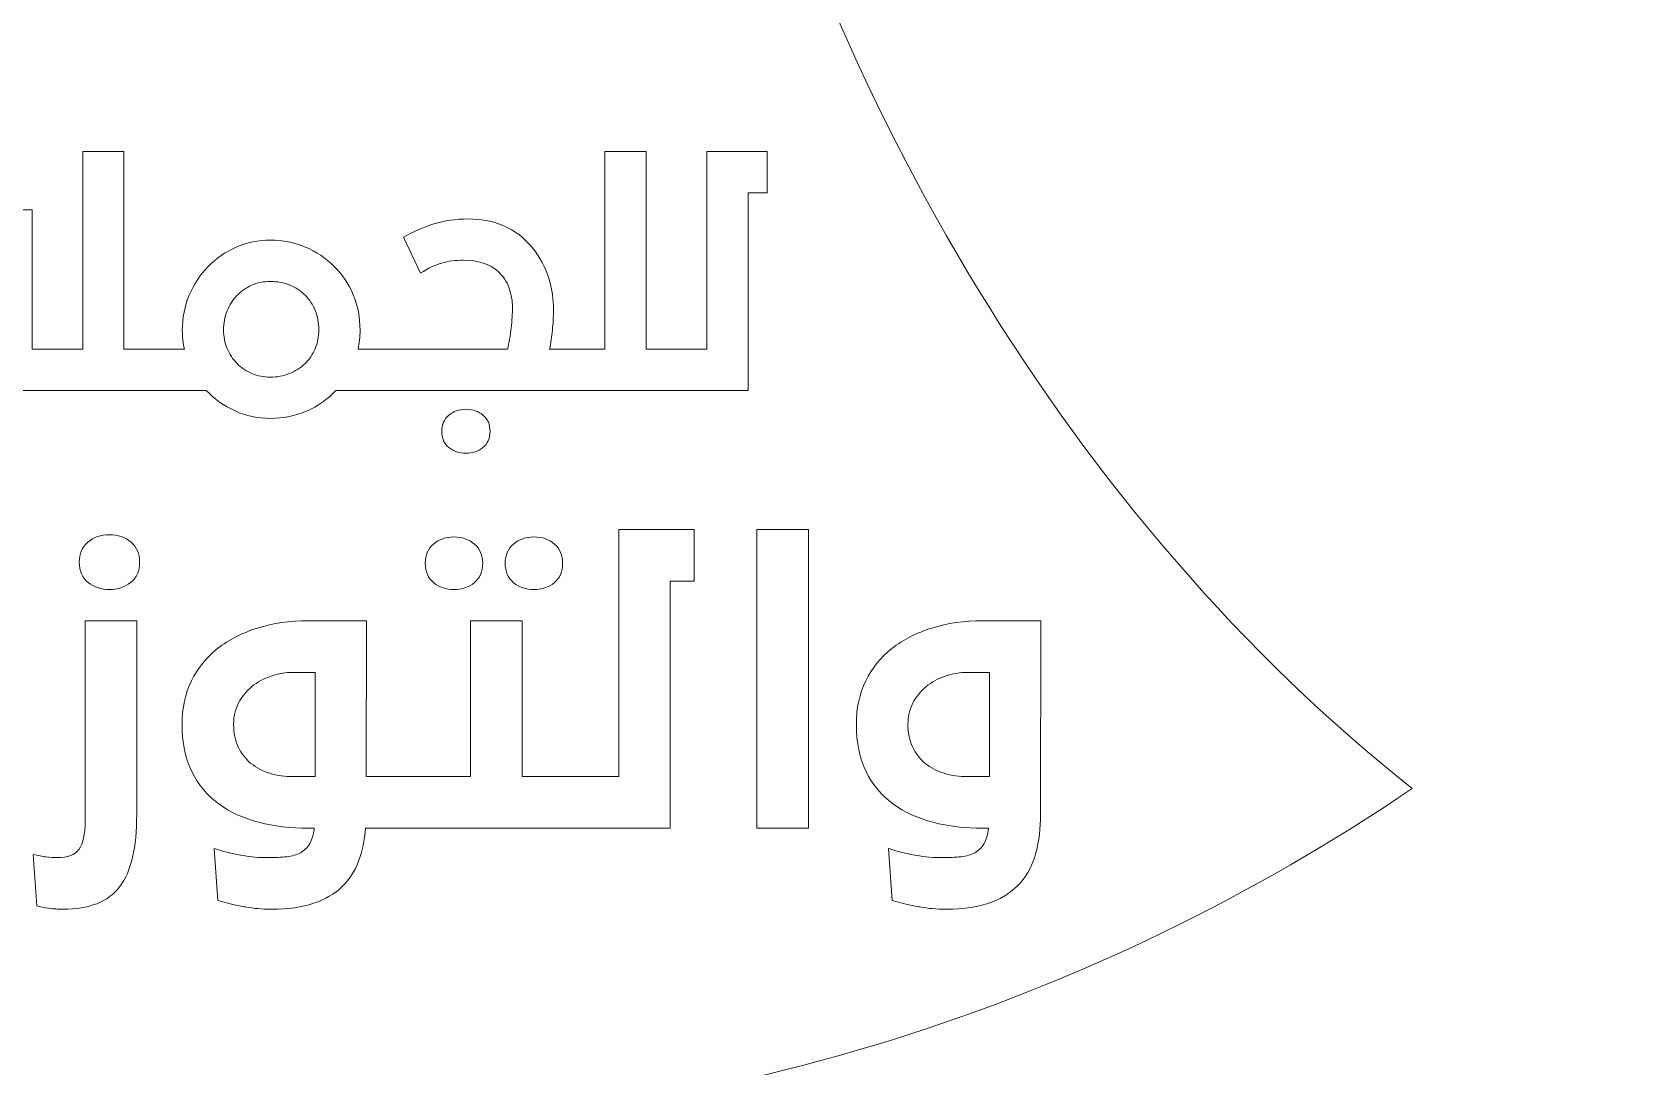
# Model space of a CAD drawing. Header units: millimetres. Extents: x -2159 to -1639, y -1602 to -453.
# Drawn here: x -2059.1 to -1982.8, y -780.8 to -731.2 of the extents above; entities that cross this region are included whole.
import ezdxf

# ---------------------------------------------------------------- set-up
doc = ezdxf.new("R2010")
doc.units = ezdxf.units.MM
doc.header["$MEASUREMENT"] = 0
doc.layers.add('Layer 1', color=7, linetype='Continuous')

msp = doc.modelspace()

# ---------------------------------------------------------------- linework, layer by layer
at = {"layer": 'Layer 1', "color": 250, "lineweight": 9}
msp.add_open_spline([(-2046.6411, -783.8113), (-2046.6411, -783.8113), (-2046.6576, -789.0378), (-2046.6576, -789.0378), (-2046.6576, -789.0378), (-2046.6576, -789.0378), (-2046.5709, -789.0378), (-2046.5709, -789.0378), (-2046.5709, -789.0378), (-2046.5709, -789.0378), (-2046.5709, -794.0378), (-2046.5709, -794.0378), (-2046.5709, -794.0378), (-2046.5709, -794.0378), (-2026.5709, -794.0378), (-2026.5709, -794.0378), (-2026.5709, -794.0378), (-2026.5709, -794.0378), (-2026.5709, -789.0378), (-2026.5709, -789.0378), (-2026.5709, -789.0378), (-2026.5709, -789.0378), (-1903.3272, -789.0378), (-1903.3272, -789.0378), (-1903.3272, -789.0378), (-1903.3272, -789.0378), (-1903.3272, -794.0378), (-1903.3272, -794.0378), (-1903.3272, -794.0378), (-1903.3272, -794.0378), (-1883.3272, -794.0378), (-1883.3272, -794.0378), (-1883.3272, -794.0378), (-1883.3272, -794.0378), (-1883.3272, -789.0378), (-1883.3272, -789.0378), (-1883.3272, -789.0378), (-1883.3272, -789.0378), (-1761.2076, -789.0378), (-1761.2076, -789.0378), (-1761.2076, -789.0378), (-1761.2076, -789.0378), (-1761.2076, -794.0378), (-1761.2076, -794.0378), (-1761.2076, -794.0378), (-1761.2076, -794.0378), (-1741.2076, -794.0378), (-1741.2076, -794.0378), (-1741.2076, -794.0378), (-1741.2076, -794.0378), (-1741.2076, -789.0378), (-1741.2076, -789.0378), (-1741.2076, -789.0378), (-1741.2076, -789.0378), (-1741.2076, -784.0378), (-1741.2076, -784.0378), (-1741.2076, -784.0378), (-1741.2076, -784.0378), (-1741.2134, -784.0378), (-1741.2134, -784.0378), (-1741.2134, -784.0378), (-1691.0047, -781.5065), (-1651.0759, -739.9983), (-1651.0759, -689.1605), (-1651.0759, -689.1605), (-1651.0759, -636.6918), (-1693.6072, -594.1603), (-1746.0759, -594.1603), (-1746.0759, -594.1603), (-1771.1778, -594.1603), (-1795.0375, -603.9629), (-1812.8924, -621.6006), (-1812.8924, -621.6006), (-1812.8924, -621.6006), (-1813.2964, -621.9997), (-1813.2964, -621.9997), (-1813.2964, -621.9997), (-1813.2964, -621.9997), (-1829.6424, -632.0912), (-1829.6424, -632.0912), (-1829.6424, -632.0912), (-1829.6424, -632.0912), (-1829.7426, -632.1469), (-1829.7426, -632.1469), (-1829.7426, -632.1469), (-1840.2371, -637.9783), (-1850.9289, -640.874), (-1862.9224, -638.975), (-1862.9224, -638.975), (-1870.7094, -637.742), (-1878.0459, -634.6847), (-1885.1789, -631.4401), (-1885.1789, -631.4401), (-1895.1773, -626.8921), (-1896.6165, -626.8921), (-1906.6152, -631.4401), (-1906.6152, -631.4401), (-1913.7481, -634.6847), (-1921.0847, -637.742), (-1928.8716, -638.975), (-1928.8716, -638.975), (-1940.8652, -640.874), (-1951.5568, -637.9783), (-1962.0513, -632.1469), (-1962.0513, -632.1469), (-1962.0513, -632.1469), (-1962.122, -632.1076), (-1962.122, -632.1076), (-1962.122, -632.1076), (-1962.122, -632.1076), (-1978.7088, -622.175), (-1978.7088, -622.175), (-1978.7088, -622.175), (-1978.7088, -622.175), (-1979.1408, -621.7461), (-1979.1408, -621.7461), (-1979.1408, -621.7461), (-1981.7168, -619.1884), (-1984.6376, -616.9848), (-1987.4511, -614.7608), (-1987.4511, -614.7608), (-2003.5915, -601.9944), (-2023.9866, -594.3707), (-2046.1633, -594.3707), (-2046.1633, -594.3707), (-2068.336, -594.3708), (-2088.617, -601.7017), (-2104.8757, -614.7609), (-2104.8757, -614.7609), (-2087.6641, -626.4633), (-2074.5111, -645.6591), (-2067.9563, -665.9926), (-2067.9563, -665.9926), (-2074.0914, -671.7832), (-2077.9215, -679.9897), (-2077.9215, -689.0916), (-2077.9215, -689.0916), (-2077.9215, -699.0582), (-2073.3291, -707.9508), (-2066.1467, -713.7733), (-2066.1467, -713.7733), (-2071.2815, -734.573), (-2083.1803, -754.6828), (-2099.354, -767.4754), (-2099.354, -767.4754), (-2084.3121, -777.7026), (-2066.1743, -783.6632), (-2046.6411, -783.8113)], degree=3, knots=[0, 0, 0, 0, 0.0263158, 0.0263158, 0.0263158, 0.0263158, 0.0526316, 0.0526316, 0.0526316, 0.0526316, 0.0789474, 0.0789474, 0.0789474, 0.0789474, 0.1052632, 0.1052632, 0.1052632, 0.1052632, 0.1315789, 0.1315789, 0.1315789, 0.1315789, 0.1578947, 0.1578947, 0.1578947, 0.1578947, 0.1842105, 0.1842105, 0.1842105, 0.1842105, 0.2105263, 0.2105263, 0.2105263, 0.2105263, 0.2368421, 0.2368421, 0.2368421, 0.2368421, 0.2631579, 0.2631579, 0.2631579, 0.2631579, 0.2894737, 0.2894737, 0.2894737, 0.2894737, 0.3157895, 0.3157895, 0.3157895, 0.3157895, 0.3421053, 0.3421053, 0.3421053, 0.3421053, 0.3684211, 0.3684211, 0.3684211, 0.3684211, 0.3947368, 0.3947368, 0.3947368, 0.3947368, 0.4210526, 0.4210526, 0.4210526, 0.4210526, 0.4473684, 0.4473684, 0.4473684, 0.4473684, 0.4736842, 0.4736842, 0.4736842, 0.4736842, 0.5, 0.5, 0.5, 0.5, 0.5263158, 0.5263158, 0.5263158, 0.5263158, 0.5526316, 0.5526316, 0.5526316, 0.5526316, 0.5789474, 0.5789474, 0.5789474, 0.5789474, 0.6052632, 0.6052632, 0.6052632, 0.6052632, 0.6315789, 0.6315789, 0.6315789, 0.6315789, 0.6578947, 0.6578947, 0.6578947, 0.6578947, 0.6842105, 0.6842105, 0.6842105, 0.6842105, 0.7105263, 0.7105263, 0.7105263, 0.7105263, 0.7368421, 0.7368421, 0.7368421, 0.7368421, 0.7631579, 0.7631579, 0.7631579, 0.7631579, 0.7894737, 0.7894737, 0.7894737, 0.7894737, 0.8157895, 0.8157895, 0.8157895, 0.8157895, 0.8421053, 0.8421053, 0.8421053, 0.8421053, 0.8684211, 0.8684211, 0.8684211, 0.8684211, 0.8947368, 0.8947368, 0.8947368, 0.8947368, 0.9210526, 0.9210526, 0.9210526, 0.9210526, 0.9473684, 0.9473684, 0.9473684, 0.9473684, 1, 1, 1, 1], dxfattribs=at)
at = {"layer": 'Layer 1', "color": 177, "lineweight": 9}
for points, knots in [([(-1987.5012, -614.808), (-2004.7101, -626.5107), (-2017.8167, -645.6612), (-2024.3707, -665.9925), (-2024.3707, -665.9925), (-2018.2353, -671.7829), (-2014.4053, -679.9895), (-2014.4053, -689.0916), (-2014.4053, -689.0916), (-2014.4053, -699.0582), (-2018.9976, -707.9508), (-2026.1802, -713.7733), (-2026.1802, -713.7733), (-2021.0455, -734.573), (-2009.1465, -754.6829), (-1992.973, -767.4755), (-1992.973, -767.4755), (-2008.1359, -777.7851), (-2026.4453, -783.8125), (-2046.1633, -783.8125), (-2046.1633, -783.8125), (-2046.3073, -783.8125), (-2046.4513, -783.8125), (-2046.595, -783.8115)], [0, 0, 0, 0, 0.1428571, 0.1428571, 0.1428571, 0.1428571, 0.2857143, 0.2857143, 0.2857143, 0.2857143, 0.4285714, 0.4285714, 0.4285714, 0.4285714, 0.5714286, 0.5714286, 0.5714286, 0.5714286, 0.7142857, 0.7142857, 0.7142857, 0.7142857, 1, 1, 1, 1]), ([(-2057.733, -746.436), (-2057.733, -746.436), (-2058.0011, -746.436), (-2058.0011, -746.436), (-2058.0011, -746.436), (-2058.0011, -746.436), (-2059.0312, -746.436), (-2059.0312, -746.436), (-2059.0312, -746.436), (-2059.0312, -746.436), (-2059.0312, -739.7615), (-2059.0312, -739.7615), (-2059.0312, -739.7615), (-2059.0312, -739.7615), (-2061.0068, -739.7615), (-2061.0068, -739.7615), (-2061.0068, -739.7615), (-2061.0068, -739.7615), (-2061.0068, -740.4671), (-2061.0068, -740.4671), (-2061.0068, -740.4671), (-2061.0068, -740.4671), (-2061.289, -740.4671), (-2061.289, -740.4671), (-2061.289, -740.4671), (-2062.051, -740.4671), (-2062.7307, -740.5682), (-2063.328, -740.7704), (-2063.328, -740.7704), (-2063.9254, -740.9727), (-2064.4311, -741.2502), (-2064.845, -741.603), (-2064.845, -741.603), (-2065.2589, -741.9558), (-2065.5741, -742.3744), (-2065.7904, -742.8589), (-2065.7904, -742.8589), (-2066.0068, -743.3434), (-2066.115, -743.8725), (-2066.115, -744.4464), (-2066.115, -744.4464), (-2066.115, -745.1143), (-2065.995, -745.6976), (-2065.7552, -746.1962), (-2065.7552, -746.1962), (-2065.5153, -746.6947), (-2065.1813, -747.1087), (-2064.7533, -747.4379), (-2064.7533, -747.4379), (-2064.3252, -747.7672), (-2063.8172, -748.0118), (-2063.2293, -748.1717), (-2063.2293, -748.1717), (-2062.6413, -748.3316), (-2061.9945, -748.4116), (-2061.289, -748.4116), (-2061.289, -748.4116), (-2061.289, -748.4116), (-2058.0011, -748.4116), (-2058.0011, -748.4116), (-2058.0011, -748.4116), (-2058.0011, -748.4116), (-2057.733, -748.4116), (-2057.733, -748.4116), (-2057.733, -748.4116), (-2057.733, -748.4116), (-2053.1187, -748.4116), (-2053.1187, -748.4116), (-2053.1187, -748.4116), (-2053.1187, -748.4116), (-2052.8364, -748.4116), (-2052.8364, -748.4116), (-2052.8364, -748.4116), (-2052.8364, -748.4116), (-2050.7057, -748.4116), (-2050.7057, -748.4116), (-2050.7057, -748.4116), (-2050.3106, -748.8255), (-2049.8496, -749.1524), (-2049.3228, -749.3923), (-2049.3228, -749.3923), (-2048.796, -749.6322), (-2048.2316, -749.7522), (-2047.6295, -749.7522), (-2047.6295, -749.7522), (-2047.018, -749.7522), (-2046.4418, -749.6346), (-2045.9009, -749.3994), (-2045.9009, -749.3994), (-2045.3599, -749.1642), (-2044.8919, -748.8349), (-2044.4968, -748.4116), (-2044.4968, -748.4116), (-2044.4968, -748.4116), (-2042.1403, -748.4116), (-2042.1403, -748.4116), (-2042.1403, -748.4116), (-2042.1403, -748.4116), (-2041.858, -748.4116), (-2041.858, -748.4116), (-2041.858, -748.4116), (-2041.858, -748.4116), (-2033.0104, -748.4116), (-2033.0104, -748.4116), (-2033.0104, -748.4116), (-2033.0104, -748.4116), (-2032.7423, -748.4116), (-2032.7423, -748.4116), (-2032.7423, -748.4116), (-2032.7423, -748.4116), (-2028.128, -748.4116), (-2028.128, -748.4116), (-2028.128, -748.4116), (-2028.128, -748.4116), (-2027.8457, -748.4116), (-2027.8457, -748.4116), (-2027.8457, -748.4116), (-2027.8457, -748.4116), (-2024.7696, -748.4116), (-2024.7696, -748.4116), (-2024.7696, -748.4116), (-2024.7696, -748.4116), (-2024.7696, -738.9431), (-2024.7696, -738.9431), (-2024.7696, -738.9431), (-2024.7696, -738.9431), (-2023.8523, -738.9431), (-2023.8523, -738.9431), (-2023.8523, -738.9431), (-2023.8523, -738.9431), (-2023.8523, -736.9675), (-2023.8523, -736.9675), (-2023.8523, -736.9675), (-2023.8523, -736.9675), (-2026.7451, -736.9675), (-2026.7451, -736.9675), (-2026.7451, -736.9675), (-2026.7451, -736.9675), (-2026.7451, -746.436), (-2026.7451, -746.436), (-2026.7451, -746.436), (-2026.7451, -746.436), (-2027.8457, -746.436), (-2027.8457, -746.436), (-2027.8457, -746.436), (-2027.8457, -746.436), (-2028.128, -746.436), (-2028.128, -746.436), (-2028.128, -746.436), (-2028.128, -746.436), (-2029.652, -746.436), (-2029.652, -746.436), (-2029.652, -746.436), (-2029.652, -746.436), (-2029.652, -736.9675), (-2029.652, -736.9675), (-2029.652, -736.9675), (-2029.652, -736.9675), (-2031.6275, -736.9675), (-2031.6275, -736.9675), (-2031.6275, -736.9675), (-2031.6275, -736.9675), (-2031.6275, -746.436), (-2031.6275, -746.436), (-2031.6275, -746.436), (-2031.6275, -746.436), (-2032.7423, -746.436), (-2032.7423, -746.436), (-2032.7423, -746.436), (-2032.7423, -746.436), (-2033.0104, -746.436), (-2033.0104, -746.436), (-2033.0104, -746.436), (-2033.0104, -746.436), (-2034.2663, -746.436), (-2034.2663, -746.436), (-2034.2663, -746.436), (-2034.2099, -746.135), (-2034.1652, -745.8293), (-2034.1323, -745.5188), (-2034.1323, -745.5188), (-2034.0993, -745.2084), (-2034.0829, -744.8932), (-2034.0829, -744.5734), (-2034.0829, -744.5734), (-2034.0829, -743.8584), (-2034.2005, -743.2258), (-2034.4356, -742.6754), (-2034.4356, -742.6754), (-2034.6708, -742.1251), (-2034.9766, -741.6618), (-2035.3529, -741.2855), (-2035.3529, -741.2855), (-2035.6915, -740.9374), (-2036.0984, -740.6693), (-2036.5735, -740.4812), (-2036.5735, -740.4812), (-2037.0485, -740.293), (-2037.5777, -740.1989), (-2038.161, -740.1989), (-2038.161, -740.1989), (-2038.7536, -740.1989), (-2039.304, -740.2789), (-2039.812, -740.4388), (-2039.812, -740.4388), (-2040.32, -740.5988), (-2040.8044, -740.8104), (-2041.2654, -741.0738), (-2041.2654, -741.0738), (-2041.2654, -741.0738), (-2040.447, -742.7954), (-2040.447, -742.7954), (-2040.447, -742.7954), (-2040.0801, -742.5602), (-2039.7414, -742.3979), (-2039.431, -742.3085), (-2039.431, -742.3085), (-2039.1205, -742.2192), (-2038.7772, -742.1745), (-2038.4009, -742.1745), (-2038.4009, -742.1745), (-2037.6953, -742.1745), (-2037.1403, -742.3532), (-2036.7357, -742.7107), (-2036.7357, -742.7107), (-2036.4912, -742.9271), (-2036.3148, -743.1928), (-2036.2066, -743.508), (-2036.2066, -743.508), (-2036.0984, -743.8231), (-2036.0443, -744.1265), (-2036.0443, -744.4182), (-2036.0443, -744.4182), (-2036.0443, -744.7192), (-2036.0655, -745.0532), (-2036.1078, -745.42), (-2036.1078, -745.42), (-2036.1501, -745.7869), (-2036.2089, -746.1256), (-2036.2842, -746.436), (-2036.2842, -746.436), (-2036.2842, -746.436), (-2041.858, -746.436), (-2041.858, -746.436), (-2041.858, -746.436), (-2041.858, -746.436), (-2042.1403, -746.436), (-2042.1403, -746.436), (-2042.1403, -746.436), (-2042.1403, -746.436), (-2043.4385, -746.436), (-2043.4385, -746.436), (-2043.4385, -746.436), (-2043.4103, -746.2949), (-2043.3867, -746.1491), (-2043.3679, -745.9986), (-2043.3679, -745.9986), (-2043.3491, -745.8481), (-2043.3397, -745.6929), (-2043.3397, -745.5329), (-2043.3397, -745.5329), (-2043.3397, -744.9215), (-2043.4502, -744.3523), (-2043.6713, -743.8255), (-2043.6713, -743.8255), (-2043.8924, -743.2987), (-2044.1981, -742.8424), (-2044.5885, -742.4567), (-2044.5885, -742.4567), (-2044.9789, -742.071), (-2045.4352, -741.7676), (-2045.9573, -741.5465), (-2045.9573, -741.5465), (-2046.4794, -741.3255), (-2047.0368, -741.2149), (-2047.6295, -741.2149), (-2047.6295, -741.2149), (-2048.2127, -741.2149), (-2048.7607, -741.3278), (-2049.2734, -741.5536), (-2049.2734, -741.5536), (-2049.7861, -741.7794), (-2050.233, -742.0875), (-2050.614, -742.4779), (-2050.614, -742.4779), (-2050.995, -742.8683), (-2051.296, -743.3245), (-2051.5171, -743.8467), (-2051.5171, -743.8467), (-2051.7382, -744.3688), (-2051.8487, -744.9309), (-2051.8487, -745.5329), (-2051.8487, -745.5329), (-2051.8487, -745.6929), (-2051.8416, -745.8481), (-2051.8275, -745.9986), (-2051.8275, -745.9986), (-2051.8134, -746.1491), (-2051.7876, -746.2949), (-2051.7499, -746.436), (-2051.7499, -746.436), (-2051.7499, -746.436), (-2052.8364, -746.436), (-2052.8364, -746.436), (-2052.8364, -746.436), (-2052.8364, -746.436), (-2053.1187, -746.436), (-2053.1187, -746.436), (-2053.1187, -746.436), (-2053.1187, -746.436), (-2054.6427, -746.436), (-2054.6427, -746.436), (-2054.6427, -746.436), (-2054.6427, -746.436), (-2054.6427, -736.9675), (-2054.6427, -736.9675), (-2054.6427, -736.9675), (-2054.6427, -736.9675), (-2056.6182, -736.9675), (-2056.6182, -736.9675), (-2056.6182, -736.9675), (-2056.6182, -736.9675), (-2056.6182, -746.436), (-2056.6182, -746.436), (-2056.6182, -746.436), (-2056.6182, -746.436), (-2057.733, -746.436), (-2057.733, -746.436)], [0, 0, 0, 0, 0.0120482, 0.0120482, 0.0120482, 0.0120482, 0.0240964, 0.0240964, 0.0240964, 0.0240964, 0.0361446, 0.0361446, 0.0361446, 0.0361446, 0.0481928, 0.0481928, 0.0481928, 0.0481928, 0.060241, 0.060241, 0.060241, 0.060241, 0.0722892, 0.0722892, 0.0722892, 0.0722892, 0.0843373, 0.0843373, 0.0843373, 0.0843373, 0.0963855, 0.0963855, 0.0963855, 0.0963855, 0.1084337, 0.1084337, 0.1084337, 0.1084337, 0.1204819, 0.1204819, 0.1204819, 0.1204819, 0.1325301, 0.1325301, 0.1325301, 0.1325301, 0.1445783, 0.1445783, 0.1445783, 0.1445783, 0.1566265, 0.1566265, 0.1566265, 0.1566265, 0.1686747, 0.1686747, 0.1686747, 0.1686747, 0.1807229, 0.1807229, 0.1807229, 0.1807229, 0.1927711, 0.1927711, 0.1927711, 0.1927711, 0.2048193, 0.2048193, 0.2048193, 0.2048193, 0.2168675, 0.2168675, 0.2168675, 0.2168675, 0.2289157, 0.2289157, 0.2289157, 0.2289157, 0.2409639, 0.2409639, 0.2409639, 0.2409639, 0.253012, 0.253012, 0.253012, 0.253012, 0.2650602, 0.2650602, 0.2650602, 0.2650602, 0.2771084, 0.2771084, 0.2771084, 0.2771084, 0.2891566, 0.2891566, 0.2891566, 0.2891566, 0.3012048, 0.3012048, 0.3012048, 0.3012048, 0.313253, 0.313253, 0.313253, 0.313253, 0.3253012, 0.3253012, 0.3253012, 0.3253012, 0.3373494, 0.3373494, 0.3373494, 0.3373494, 0.3493976, 0.3493976, 0.3493976, 0.3493976, 0.3614458, 0.3614458, 0.3614458, 0.3614458, 0.373494, 0.373494, 0.373494, 0.373494, 0.3855422, 0.3855422, 0.3855422, 0.3855422, 0.3975904, 0.3975904, 0.3975904, 0.3975904, 0.4096386, 0.4096386, 0.4096386, 0.4096386, 0.4216867, 0.4216867, 0.4216867, 0.4216867, 0.4337349, 0.4337349, 0.4337349, 0.4337349, 0.4457831, 0.4457831, 0.4457831, 0.4457831, 0.4578313, 0.4578313, 0.4578313, 0.4578313, 0.4698795, 0.4698795, 0.4698795, 0.4698795, 0.4819277, 0.4819277, 0.4819277, 0.4819277, 0.4939759, 0.4939759, 0.4939759, 0.4939759, 0.5060241, 0.5060241, 0.5060241, 0.5060241, 0.5180723, 0.5180723, 0.5180723, 0.5180723, 0.5301205, 0.5301205, 0.5301205, 0.5301205, 0.5421687, 0.5421687, 0.5421687, 0.5421687, 0.5542169, 0.5542169, 0.5542169, 0.5542169, 0.5662651, 0.5662651, 0.5662651, 0.5662651, 0.5783133, 0.5783133, 0.5783133, 0.5783133, 0.5903614, 0.5903614, 0.5903614, 0.5903614, 0.6024096, 0.6024096, 0.6024096, 0.6024096, 0.6144578, 0.6144578, 0.6144578, 0.6144578, 0.626506, 0.626506, 0.626506, 0.626506, 0.6385542, 0.6385542, 0.6385542, 0.6385542, 0.6506024, 0.6506024, 0.6506024, 0.6506024, 0.6626506, 0.6626506, 0.6626506, 0.6626506, 0.6746988, 0.6746988, 0.6746988, 0.6746988, 0.686747, 0.686747, 0.686747, 0.686747, 0.6987952, 0.6987952, 0.6987952, 0.6987952, 0.7108434, 0.7108434, 0.7108434, 0.7108434, 0.7228916, 0.7228916, 0.7228916, 0.7228916, 0.7349398, 0.7349398, 0.7349398, 0.7349398, 0.746988, 0.746988, 0.746988, 0.746988, 0.7590361, 0.7590361, 0.7590361, 0.7590361, 0.7710843, 0.7710843, 0.7710843, 0.7710843, 0.7831325, 0.7831325, 0.7831325, 0.7831325, 0.7951807, 0.7951807, 0.7951807, 0.7951807, 0.8072289, 0.8072289, 0.8072289, 0.8072289, 0.8192771, 0.8192771, 0.8192771, 0.8192771, 0.8313253, 0.8313253, 0.8313253, 0.8313253, 0.8433735, 0.8433735, 0.8433735, 0.8433735, 0.8554217, 0.8554217, 0.8554217, 0.8554217, 0.8674699, 0.8674699, 0.8674699, 0.8674699, 0.8795181, 0.8795181, 0.8795181, 0.8795181, 0.8915663, 0.8915663, 0.8915663, 0.8915663, 0.9036145, 0.9036145, 0.9036145, 0.9036145, 0.9156627, 0.9156627, 0.9156627, 0.9156627, 0.9277108, 0.9277108, 0.9277108, 0.9277108, 0.939759, 0.939759, 0.939759, 0.939759, 0.9518072, 0.9518072, 0.9518072, 0.9518072, 0.9638554, 0.9638554, 0.9638554, 0.9638554, 0.9759036, 0.9759036, 0.9759036, 0.9759036, 1, 1, 1, 1]), ([(-2047.6295, -747.7766), (-2047.9493, -747.7766), (-2048.2457, -747.7178), (-2048.5185, -747.6002), (-2048.5185, -747.6002), (-2048.7913, -747.4826), (-2049.0288, -747.3227), (-2049.2311, -747.1204), (-2049.2311, -747.1204), (-2049.4334, -746.9182), (-2049.5909, -746.6783), (-2049.7038, -746.4008), (-2049.7038, -746.4008), (-2049.8167, -746.1232), (-2049.8731, -745.8246), (-2049.8731, -745.5047), (-2049.8731, -745.5047), (-2049.8731, -745.1849), (-2049.8167, -744.8838), (-2049.7038, -744.6016), (-2049.7038, -744.6016), (-2049.5909, -744.3194), (-2049.4357, -744.0748), (-2049.2381, -743.8678), (-2049.2381, -743.8678), (-2049.0406, -743.6609), (-2048.8054, -743.4962), (-2048.5326, -743.3739), (-2048.5326, -743.3739), (-2048.2598, -743.2516), (-2047.9587, -743.1905), (-2047.6295, -743.1905), (-2047.6295, -743.1905), (-2047.2908, -743.1905), (-2046.9804, -743.2493), (-2046.6981, -743.3669), (-2046.6981, -743.3669), (-2046.4159, -743.4845), (-2046.1713, -743.6468), (-2045.9644, -743.8537), (-2045.9644, -743.8537), (-2045.7574, -744.0607), (-2045.5975, -744.3053), (-2045.4846, -744.5875), (-2045.4846, -744.5875), (-2045.3717, -744.8697), (-2045.3153, -745.1755), (-2045.3153, -745.5047), (-2045.3153, -745.5047), (-2045.3153, -745.834), (-2045.3741, -746.1374), (-2045.4917, -746.4149), (-2045.4917, -746.4149), (-2045.6092, -746.6924), (-2045.7739, -746.9323), (-2045.9855, -747.1345), (-2045.9855, -747.1345), (-2046.1972, -747.3368), (-2046.4441, -747.4944), (-2046.7264, -747.6073), (-2046.7264, -747.6073), (-2047.0086, -747.7202), (-2047.3096, -747.7766), (-2047.6295, -747.7766)], [0, 0, 0, 0, 0.0588235, 0.0588235, 0.0588235, 0.0588235, 0.1176471, 0.1176471, 0.1176471, 0.1176471, 0.1764706, 0.1764706, 0.1764706, 0.1764706, 0.2352941, 0.2352941, 0.2352941, 0.2352941, 0.2941176, 0.2941176, 0.2941176, 0.2941176, 0.3529412, 0.3529412, 0.3529412, 0.3529412, 0.4117647, 0.4117647, 0.4117647, 0.4117647, 0.4705882, 0.4705882, 0.4705882, 0.4705882, 0.5294118, 0.5294118, 0.5294118, 0.5294118, 0.5882353, 0.5882353, 0.5882353, 0.5882353, 0.6470588, 0.6470588, 0.6470588, 0.6470588, 0.7058824, 0.7058824, 0.7058824, 0.7058824, 0.7647059, 0.7647059, 0.7647059, 0.7647059, 0.8235294, 0.8235294, 0.8235294, 0.8235294, 0.8823529, 0.8823529, 0.8823529, 0.8823529, 1, 1, 1, 1]), ([(-2038.2739, -751.4173), (-2037.9634, -751.4173), (-2037.693, -751.3279), (-2037.4625, -751.1492), (-2037.4625, -751.1492), (-2037.232, -750.9704), (-2037.1167, -750.707), (-2037.1167, -750.3589), (-2037.1167, -750.3589), (-2037.1167, -750.0485), (-2037.2273, -749.7968), (-2037.4484, -749.604), (-2037.4484, -749.604), (-2037.6694, -749.4111), (-2037.9446, -749.3147), (-2038.2739, -749.3147), (-2038.2739, -749.3147), (-2038.6031, -749.3147), (-2038.8783, -749.4111), (-2039.0994, -749.604), (-2039.0994, -749.604), (-2039.3204, -749.7968), (-2039.431, -750.0485), (-2039.431, -750.3589), (-2039.431, -750.3589), (-2039.431, -750.707), (-2039.3157, -750.9704), (-2039.0852, -751.1492), (-2039.0852, -751.1492), (-2038.8548, -751.3279), (-2038.5843, -751.4173), (-2038.2739, -751.4173)], [0, 0, 0, 0, 0.1111111, 0.1111111, 0.1111111, 0.1111111, 0.2222222, 0.2222222, 0.2222222, 0.2222222, 0.3333333, 0.3333333, 0.3333333, 0.3333333, 0.4444444, 0.4444444, 0.4444444, 0.4444444, 0.5555556, 0.5555556, 0.5555556, 0.5555556, 0.6666667, 0.6666667, 0.6666667, 0.6666667, 0.7777778, 0.7777778, 0.7777778, 0.7777778, 1, 1, 1, 1]), ([(-2055.3377, -757.949), (-2054.9496, -757.949), (-2054.6115, -757.8373), (-2054.3234, -757.6139), (-2054.3234, -757.6139), (-2054.0353, -757.3904), (-2053.8913, -757.0612), (-2053.8913, -756.6261), (-2053.8913, -756.6261), (-2053.8913, -756.238), (-2054.0295, -755.9235), (-2054.3058, -755.6824), (-2054.3058, -755.6824), (-2054.5821, -755.4413), (-2054.9261, -755.3208), (-2055.3377, -755.3208), (-2055.3377, -755.3208), (-2055.7493, -755.3208), (-2056.0932, -755.4413), (-2056.3696, -755.6824), (-2056.3696, -755.6824), (-2056.6459, -755.9235), (-2056.7841, -756.238), (-2056.7841, -756.6261), (-2056.7841, -756.6261), (-2056.7841, -757.0612), (-2056.64, -757.3904), (-2056.3519, -757.6139), (-2056.3519, -757.6139), (-2056.0638, -757.8373), (-2055.7257, -757.949), (-2055.3377, -757.949)], [0, 0, 0, 0, 0.1111111, 0.1111111, 0.1111111, 0.1111111, 0.2222222, 0.2222222, 0.2222222, 0.2222222, 0.3333333, 0.3333333, 0.3333333, 0.3333333, 0.4444444, 0.4444444, 0.4444444, 0.4444444, 0.5555556, 0.5555556, 0.5555556, 0.5555556, 0.6666667, 0.6666667, 0.6666667, 0.6666667, 0.7777778, 0.7777778, 0.7777778, 0.7777778, 1, 1, 1, 1]), ([(-2032.3366, -769.379), (-2032.3366, -769.379), (-2028.4912, -769.379), (-2028.4912, -769.379), (-2028.4912, -769.379), (-2028.4912, -769.379), (-2028.4912, -757.5433), (-2028.4912, -757.5433), (-2028.4912, -757.5433), (-2028.4912, -757.5433), (-2027.3447, -757.5433), (-2027.3447, -757.5433), (-2027.3447, -757.5433), (-2027.3447, -757.5433), (-2027.3447, -755.0739), (-2027.3447, -755.0739), (-2027.3447, -755.0739), (-2027.3447, -755.0739), (-2030.9607, -755.0739), (-2030.9607, -755.0739), (-2030.9607, -755.0739), (-2030.9607, -755.0739), (-2030.9607, -766.9096), (-2030.9607, -766.9096), (-2030.9607, -766.9096), (-2030.9607, -766.9096), (-2032.3366, -766.9096), (-2032.3366, -766.9096), (-2032.3366, -766.9096), (-2032.3366, -766.9096), (-2032.6893, -766.9096), (-2032.6893, -766.9096), (-2032.6893, -766.9096), (-2032.6893, -766.9096), (-2035.5821, -766.9096), (-2035.5821, -766.9096), (-2035.5821, -766.9096), (-2035.5821, -766.9096), (-2035.5821, -759.4483), (-2035.5821, -759.4483), (-2035.5821, -759.4483), (-2035.5821, -759.4483), (-2038.0516, -759.4483), (-2038.0516, -759.4483), (-2038.0516, -759.4483), (-2038.0516, -759.4483), (-2038.0516, -766.9096), (-2038.0516, -766.9096), (-2038.0516, -766.9096), (-2038.0516, -766.9096), (-2041.403, -766.9096), (-2041.403, -766.9096), (-2041.403, -766.9096), (-2041.403, -766.9096), (-2041.7381, -766.9096), (-2041.7381, -766.9096), (-2041.7381, -766.9096), (-2041.7381, -766.9096), (-2043.0434, -766.9096), (-2043.0434, -766.9096), (-2043.0434, -766.9096), (-2043.0434, -766.9096), (-2043.0258, -759.4483), (-2043.0258, -759.4483), (-2043.0258, -759.4483), (-2043.0258, -759.4483), (-2045.8127, -759.4483), (-2045.8127, -759.4483), (-2045.8127, -759.4483), (-2046.6947, -759.4483), (-2047.5061, -759.563), (-2048.2469, -759.7923), (-2048.2469, -759.7923), (-2048.9877, -760.0216), (-2049.6257, -760.3479), (-2050.1607, -760.7712), (-2050.1607, -760.7712), (-2050.6958, -761.1946), (-2051.1132, -761.712), (-2051.4131, -762.3234), (-2051.4131, -762.3234), (-2051.7129, -762.9349), (-2051.8629, -763.6287), (-2051.8629, -764.4048), (-2051.8629, -764.4048), (-2051.8629, -765.2868), (-2051.7071, -766.0423), (-2051.3954, -766.6714), (-2051.3954, -766.6714), (-2051.0838, -767.3005), (-2050.6546, -767.815), (-2050.1078, -768.2148), (-2050.1078, -768.2148), (-2049.561, -768.6146), (-2048.9201, -768.9086), (-2048.1851, -769.0968), (-2048.1851, -769.0968), (-2047.4502, -769.2849), (-2046.6594, -769.379), (-2045.8127, -769.379), (-2045.8127, -769.379), (-2045.8127, -769.379), (-2045.5305, -769.379), (-2045.5305, -769.379), (-2045.5305, -769.379), (-2045.5658, -769.6847), (-2045.6393, -769.9317), (-2045.751, -770.1198), (-2045.751, -770.1198), (-2045.8627, -770.308), (-2046.0097, -770.452), (-2046.192, -770.552), (-2046.192, -770.552), (-2046.3742, -770.6519), (-2046.5947, -770.7166), (-2046.8534, -770.746), (-2046.8534, -770.746), (-2047.1121, -770.7754), (-2047.412, -770.7901), (-2047.753, -770.7901), (-2047.753, -770.7901), (-2048.1646, -770.7901), (-2048.5761, -770.7548), (-2048.9877, -770.6843), (-2048.9877, -770.6843), (-2049.3993, -770.6137), (-2049.8461, -770.502), (-2050.3283, -770.3491), (-2050.3283, -770.3491), (-2050.3283, -770.3491), (-2050.1519, -772.8362), (-2050.1519, -772.8362), (-2050.1519, -772.8362), (-2050.1519, -772.8362), (-2049.4287, -773.0303), (-2049.4287, -773.0303), (-2049.4287, -773.0303), (-2049.217, -773.0773), (-2049.0142, -773.1184), (-2048.8202, -773.1537), (-2048.8202, -773.1537), (-2048.6261, -773.189), (-2048.4292, -773.2155), (-2048.2292, -773.2331), (-2048.2292, -773.2331), (-2048.0293, -773.2507), (-2047.8118, -773.2596), (-2047.5766, -773.2596), (-2047.5766, -773.2596), (-2046.7887, -773.2596), (-2046.1185, -773.1655), (-2045.5658, -772.9773), (-2045.5658, -772.9773), (-2045.0131, -772.7892), (-2044.5604, -772.5246), (-2044.2076, -772.1836), (-2044.2076, -772.1836), (-2043.8548, -771.8426), (-2043.5902, -771.4339), (-2043.4138, -770.9577), (-2043.4138, -770.9577), (-2043.2374, -770.4814), (-2043.1257, -769.9552), (-2043.0787, -769.379), (-2043.0787, -769.379), (-2043.0787, -769.379), (-2041.7381, -769.379), (-2041.7381, -769.379), (-2041.7381, -769.379), (-2041.7381, -769.379), (-2041.403, -769.379), (-2041.403, -769.379), (-2041.403, -769.379), (-2041.403, -769.379), (-2032.6893, -769.379), (-2032.6893, -769.379), (-2032.6893, -769.379), (-2032.6893, -769.379), (-2032.3366, -769.379), (-2032.3366, -769.379)], [0, 0, 0, 0, 0.0217391, 0.0217391, 0.0217391, 0.0217391, 0.0434783, 0.0434783, 0.0434783, 0.0434783, 0.0652174, 0.0652174, 0.0652174, 0.0652174, 0.0869565, 0.0869565, 0.0869565, 0.0869565, 0.1086957, 0.1086957, 0.1086957, 0.1086957, 0.1304348, 0.1304348, 0.1304348, 0.1304348, 0.1521739, 0.1521739, 0.1521739, 0.1521739, 0.173913, 0.173913, 0.173913, 0.173913, 0.1956522, 0.1956522, 0.1956522, 0.1956522, 0.2173913, 0.2173913, 0.2173913, 0.2173913, 0.2391304, 0.2391304, 0.2391304, 0.2391304, 0.2608696, 0.2608696, 0.2608696, 0.2608696, 0.2826087, 0.2826087, 0.2826087, 0.2826087, 0.3043478, 0.3043478, 0.3043478, 0.3043478, 0.326087, 0.326087, 0.326087, 0.326087, 0.3478261, 0.3478261, 0.3478261, 0.3478261, 0.3695652, 0.3695652, 0.3695652, 0.3695652, 0.3913043, 0.3913043, 0.3913043, 0.3913043, 0.4130435, 0.4130435, 0.4130435, 0.4130435, 0.4347826, 0.4347826, 0.4347826, 0.4347826, 0.4565217, 0.4565217, 0.4565217, 0.4565217, 0.4782609, 0.4782609, 0.4782609, 0.4782609, 0.5, 0.5, 0.5, 0.5, 0.5217391, 0.5217391, 0.5217391, 0.5217391, 0.5434783, 0.5434783, 0.5434783, 0.5434783, 0.5652174, 0.5652174, 0.5652174, 0.5652174, 0.5869565, 0.5869565, 0.5869565, 0.5869565, 0.6086957, 0.6086957, 0.6086957, 0.6086957, 0.6304348, 0.6304348, 0.6304348, 0.6304348, 0.6521739, 0.6521739, 0.6521739, 0.6521739, 0.673913, 0.673913, 0.673913, 0.673913, 0.6956522, 0.6956522, 0.6956522, 0.6956522, 0.7173913, 0.7173913, 0.7173913, 0.7173913, 0.7391304, 0.7391304, 0.7391304, 0.7391304, 0.7608696, 0.7608696, 0.7608696, 0.7608696, 0.7826087, 0.7826087, 0.7826087, 0.7826087, 0.8043478, 0.8043478, 0.8043478, 0.8043478, 0.826087, 0.826087, 0.826087, 0.826087, 0.8478261, 0.8478261, 0.8478261, 0.8478261, 0.8695652, 0.8695652, 0.8695652, 0.8695652, 0.8913043, 0.8913043, 0.8913043, 0.8913043, 0.9130435, 0.9130435, 0.9130435, 0.9130435, 0.9347826, 0.9347826, 0.9347826, 0.9347826, 0.9565217, 0.9565217, 0.9565217, 0.9565217, 1, 1, 1, 1]), ([(-2024.3461, -755.0739), (-2024.3461, -755.0739), (-2024.3461, -769.379), (-2024.3461, -769.379), (-2024.3461, -769.379), (-2024.3461, -769.379), (-2021.8767, -769.379), (-2021.8767, -769.379), (-2021.8767, -769.379), (-2021.8767, -769.379), (-2021.8767, -755.0739), (-2021.8767, -755.0739), (-2021.8767, -755.0739), (-2021.8767, -755.0739), (-2024.3461, -755.0739), (-2024.3461, -755.0739)], [0, 0, 0, 0, 0.2, 0.2, 0.2, 0.2, 0.4, 0.4, 0.4, 0.4, 0.6, 0.6, 0.6, 0.6, 1, 1, 1, 1]), ([(-2038.8453, -757.949), (-2038.469, -757.949), (-2038.1456, -757.8402), (-2037.8752, -757.6227), (-2037.8752, -757.6227), (-2037.6047, -757.4051), (-2037.4695, -757.0906), (-2037.4695, -756.679), (-2037.4695, -756.679), (-2037.4695, -756.3027), (-2037.6018, -755.9999), (-2037.8664, -755.7706), (-2037.8664, -755.7706), (-2038.1309, -755.5413), (-2038.4573, -755.4266), (-2038.8453, -755.4266), (-2038.8453, -755.4266), (-2039.2334, -755.4266), (-2039.5597, -755.5413), (-2039.8243, -755.7706), (-2039.8243, -755.7706), (-2040.0889, -755.9999), (-2040.2212, -756.3027), (-2040.2212, -756.679), (-2040.2212, -756.679), (-2040.2212, -757.0906), (-2040.0859, -757.4051), (-2039.8155, -757.6227), (-2039.8155, -757.6227), (-2039.545, -757.8402), (-2039.2216, -757.949), (-2038.8453, -757.949)], [0, 0, 0, 0, 0.1111111, 0.1111111, 0.1111111, 0.1111111, 0.2222222, 0.2222222, 0.2222222, 0.2222222, 0.3333333, 0.3333333, 0.3333333, 0.3333333, 0.4444444, 0.4444444, 0.4444444, 0.4444444, 0.5555556, 0.5555556, 0.5555556, 0.5555556, 0.6666667, 0.6666667, 0.6666667, 0.6666667, 0.7777778, 0.7777778, 0.7777778, 0.7777778, 1, 1, 1, 1]), ([(-2035.0177, -757.949), (-2034.6414, -757.949), (-2034.318, -757.8402), (-2034.0475, -757.6227), (-2034.0475, -757.6227), (-2033.7771, -757.4051), (-2033.6418, -757.0906), (-2033.6418, -756.679), (-2033.6418, -756.679), (-2033.6418, -756.3027), (-2033.7712, -755.9999), (-2034.0299, -755.7706), (-2034.0299, -755.7706), (-2034.2886, -755.5413), (-2034.6179, -755.4266), (-2035.0177, -755.4266), (-2035.0177, -755.4266), (-2035.4057, -755.4266), (-2035.7321, -755.5413), (-2035.9966, -755.7706), (-2035.9966, -755.7706), (-2036.2612, -755.9999), (-2036.3935, -756.3027), (-2036.3935, -756.679), (-2036.3935, -756.679), (-2036.3935, -757.0906), (-2036.2583, -757.4051), (-2035.9878, -757.6227), (-2035.9878, -757.6227), (-2035.7174, -757.8402), (-2035.394, -757.949), (-2035.0177, -757.949)], [0, 0, 0, 0, 0.1111111, 0.1111111, 0.1111111, 0.1111111, 0.2222222, 0.2222222, 0.2222222, 0.2222222, 0.3333333, 0.3333333, 0.3333333, 0.3333333, 0.4444444, 0.4444444, 0.4444444, 0.4444444, 0.5555556, 0.5555556, 0.5555556, 0.5555556, 0.6666667, 0.6666667, 0.6666667, 0.6666667, 0.7777778, 0.7777778, 0.7777778, 0.7777778, 1, 1, 1, 1]), ([(-2057.5602, -773.2596), (-2056.9252, -773.2596), (-2056.3843, -773.1714), (-2055.9374, -772.995), (-2055.9374, -772.995), (-2055.4906, -772.8186), (-2055.126, -772.5452), (-2054.8438, -772.1748), (-2054.8438, -772.1748), (-2054.5616, -771.8043), (-2054.3558, -771.334), (-2054.2264, -770.7637), (-2054.2264, -770.7637), (-2054.0971, -770.1933), (-2054.0324, -769.5084), (-2054.0324, -768.7087), (-2054.0324, -768.7087), (-2054.0324, -768.7087), (-2054.0324, -759.4483), (-2054.0324, -759.4483), (-2054.0324, -759.4483), (-2054.0324, -759.4483), (-2056.5018, -759.4483), (-2056.5018, -759.4483), (-2056.5018, -759.4483), (-2056.5018, -759.4483), (-2056.5018, -769.0615), (-2056.5018, -769.0615), (-2056.5018, -769.0615), (-2056.5018, -769.673), (-2056.5989, -770.114), (-2056.7929, -770.3844), (-2056.7929, -770.3844), (-2056.9869, -770.6549), (-2057.3309, -770.7901), (-2057.8248, -770.7901), (-2057.8248, -770.7901), (-2058.0129, -770.7901), (-2058.1952, -770.7784), (-2058.3716, -770.7548), (-2058.3716, -770.7548), (-2058.548, -770.7313), (-2058.7537, -770.6902), (-2058.9889, -770.6314), (-2058.9889, -770.6314), (-2058.9889, -770.6314), (-2058.8125, -773.1008), (-2058.8125, -773.1008), (-2058.8125, -773.1008), (-2058.6597, -773.1478), (-2058.4715, -773.1861), (-2058.2481, -773.2155), (-2058.2481, -773.2155), (-2058.0247, -773.2449), (-2057.7954, -773.2596), (-2057.5602, -773.2596)], [0, 0, 0, 0, 0.0666667, 0.0666667, 0.0666667, 0.0666667, 0.1333333, 0.1333333, 0.1333333, 0.1333333, 0.2, 0.2, 0.2, 0.2, 0.2666667, 0.2666667, 0.2666667, 0.2666667, 0.3333333, 0.3333333, 0.3333333, 0.3333333, 0.4, 0.4, 0.4, 0.4, 0.4666667, 0.4666667, 0.4666667, 0.4666667, 0.5333333, 0.5333333, 0.5333333, 0.5333333, 0.6, 0.6, 0.6, 0.6, 0.6666667, 0.6666667, 0.6666667, 0.6666667, 0.7333333, 0.7333333, 0.7333333, 0.7333333, 0.8, 0.8, 0.8, 0.8, 0.8666667, 0.8666667, 0.8666667, 0.8666667, 1, 1, 1, 1]), ([(-2010.7642, -768.7087), (-2010.7642, -768.7087), (-2010.7466, -759.4483), (-2010.7466, -759.4483), (-2010.7466, -759.4483), (-2010.7466, -759.4483), (-2013.5335, -759.4483), (-2013.5335, -759.4483), (-2013.5335, -759.4483), (-2014.4155, -759.4483), (-2015.2269, -759.563), (-2015.9677, -759.7923), (-2015.9677, -759.7923), (-2016.7085, -760.0216), (-2017.3465, -760.3479), (-2017.8815, -760.7712), (-2017.8815, -760.7712), (-2018.4166, -761.1946), (-2018.834, -761.712), (-2019.1339, -762.3234), (-2019.1339, -762.3234), (-2019.4337, -762.9349), (-2019.5837, -763.6287), (-2019.5837, -764.4048), (-2019.5837, -764.4048), (-2019.5837, -765.2868), (-2019.4279, -766.0423), (-2019.1162, -766.6714), (-2019.1162, -766.6714), (-2018.8046, -767.3005), (-2018.3754, -767.815), (-2017.8286, -768.2148), (-2017.8286, -768.2148), (-2017.2818, -768.6146), (-2016.6409, -768.9086), (-2015.9059, -769.0968), (-2015.9059, -769.0968), (-2015.171, -769.2849), (-2014.3802, -769.379), (-2013.5335, -769.379), (-2013.5335, -769.379), (-2013.5335, -769.379), (-2013.2513, -769.379), (-2013.2513, -769.379), (-2013.2513, -769.379), (-2013.2866, -769.6847), (-2013.3601, -769.9317), (-2013.4718, -770.1198), (-2013.4718, -770.1198), (-2013.5835, -770.308), (-2013.7305, -770.452), (-2013.9128, -770.552), (-2013.9128, -770.552), (-2014.095, -770.6519), (-2014.3155, -770.7166), (-2014.5742, -770.746), (-2014.5742, -770.746), (-2014.8329, -770.7754), (-2015.1328, -770.7901), (-2015.4738, -770.7901), (-2015.4738, -770.7901), (-2015.8854, -770.7901), (-2016.2969, -770.7548), (-2016.7085, -770.6843), (-2016.7085, -770.6843), (-2017.1201, -770.6137), (-2017.5669, -770.502), (-2018.0491, -770.3491), (-2018.0491, -770.3491), (-2018.0491, -770.3491), (-2017.8727, -772.8362), (-2017.8727, -772.8362), (-2017.8727, -772.8362), (-2017.8727, -772.8362), (-2017.1495, -773.0303), (-2017.1495, -773.0303), (-2017.1495, -773.0303), (-2016.9378, -773.0773), (-2016.735, -773.1184), (-2016.541, -773.1537), (-2016.541, -773.1537), (-2016.3469, -773.189), (-2016.15, -773.2155), (-2015.95, -773.2331), (-2015.95, -773.2331), (-2015.7501, -773.2507), (-2015.5326, -773.2596), (-2015.2974, -773.2596), (-2015.2974, -773.2596), (-2014.4272, -773.2596), (-2013.7011, -773.1478), (-2013.119, -772.9244), (-2013.119, -772.9244), (-2012.5369, -772.701), (-2012.0724, -772.3894), (-2011.7255, -771.9896), (-2011.7255, -771.9896), (-2011.3786, -771.5897), (-2011.1317, -771.1106), (-2010.9847, -770.552), (-2010.9847, -770.552), (-2010.8377, -769.9934), (-2010.7642, -769.379), (-2010.7642, -768.7087)], [0, 0, 0, 0, 0.037037, 0.037037, 0.037037, 0.037037, 0.0740741, 0.0740741, 0.0740741, 0.0740741, 0.1111111, 0.1111111, 0.1111111, 0.1111111, 0.1481481, 0.1481481, 0.1481481, 0.1481481, 0.1851852, 0.1851852, 0.1851852, 0.1851852, 0.2222222, 0.2222222, 0.2222222, 0.2222222, 0.2592593, 0.2592593, 0.2592593, 0.2592593, 0.2962963, 0.2962963, 0.2962963, 0.2962963, 0.3333333, 0.3333333, 0.3333333, 0.3333333, 0.3703704, 0.3703704, 0.3703704, 0.3703704, 0.4074074, 0.4074074, 0.4074074, 0.4074074, 0.4444444, 0.4444444, 0.4444444, 0.4444444, 0.4814815, 0.4814815, 0.4814815, 0.4814815, 0.5185185, 0.5185185, 0.5185185, 0.5185185, 0.5555556, 0.5555556, 0.5555556, 0.5555556, 0.5925926, 0.5925926, 0.5925926, 0.5925926, 0.6296296, 0.6296296, 0.6296296, 0.6296296, 0.6666667, 0.6666667, 0.6666667, 0.6666667, 0.7037037, 0.7037037, 0.7037037, 0.7037037, 0.7407407, 0.7407407, 0.7407407, 0.7407407, 0.7777778, 0.7777778, 0.7777778, 0.7777778, 0.8148148, 0.8148148, 0.8148148, 0.8148148, 0.8518519, 0.8518519, 0.8518519, 0.8518519, 0.8888889, 0.8888889, 0.8888889, 0.8888889, 0.9259259, 0.9259259, 0.9259259, 0.9259259, 1, 1, 1, 1]), ([(-2049.3934, -764.4048), (-2049.3934, -764.0285), (-2049.314, -763.6875), (-2049.1553, -763.3818), (-2049.1553, -763.3818), (-2048.9965, -763.076), (-2048.7849, -762.8144), (-2048.5203, -762.5968), (-2048.5203, -762.5968), (-2048.2557, -762.3793), (-2047.95, -762.2117), (-2047.6031, -762.0941), (-2047.6031, -762.0941), (-2047.2562, -761.9765), (-2046.9004, -761.9177), (-2046.5359, -761.9177), (-2046.5359, -761.9177), (-2046.5359, -761.9177), (-2045.4952, -761.9177), (-2045.4952, -761.9177), (-2045.4952, -761.9177), (-2045.4952, -761.9177), (-2045.4952, -766.9096), (-2045.4952, -766.9096), (-2045.4952, -766.9096), (-2045.4952, -766.9096), (-2046.5359, -766.9096), (-2046.5359, -766.9096), (-2046.5359, -766.9096), (-2046.9357, -766.9096), (-2047.3091, -766.8566), (-2047.656, -766.7508), (-2047.656, -766.7508), (-2048.0029, -766.645), (-2048.3057, -766.4862), (-2048.5644, -766.2746), (-2048.5644, -766.2746), (-2048.8231, -766.0629), (-2049.0259, -765.8012), (-2049.1729, -765.4896), (-2049.1729, -765.4896), (-2049.3199, -765.178), (-2049.3934, -764.8164), (-2049.3934, -764.4048)], [0, 0, 0, 0, 0.0833333, 0.0833333, 0.0833333, 0.0833333, 0.1666667, 0.1666667, 0.1666667, 0.1666667, 0.25, 0.25, 0.25, 0.25, 0.3333333, 0.3333333, 0.3333333, 0.3333333, 0.4166667, 0.4166667, 0.4166667, 0.4166667, 0.5, 0.5, 0.5, 0.5, 0.5833333, 0.5833333, 0.5833333, 0.5833333, 0.6666667, 0.6666667, 0.6666667, 0.6666667, 0.75, 0.75, 0.75, 0.75, 0.8333333, 0.8333333, 0.8333333, 0.8333333, 1, 1, 1, 1]), ([(-2017.1142, -764.4048), (-2017.1142, -764.0285), (-2017.0348, -763.6875), (-2016.8761, -763.3818), (-2016.8761, -763.3818), (-2016.7173, -763.076), (-2016.5057, -762.8144), (-2016.2411, -762.5968), (-2016.2411, -762.5968), (-2015.9765, -762.3793), (-2015.6708, -762.2117), (-2015.3239, -762.0941), (-2015.3239, -762.0941), (-2014.977, -761.9765), (-2014.6212, -761.9177), (-2014.2567, -761.9177), (-2014.2567, -761.9177), (-2014.2567, -761.9177), (-2013.216, -761.9177), (-2013.216, -761.9177), (-2013.216, -761.9177), (-2013.216, -761.9177), (-2013.216, -766.9096), (-2013.216, -766.9096), (-2013.216, -766.9096), (-2013.216, -766.9096), (-2014.2567, -766.9096), (-2014.2567, -766.9096), (-2014.2567, -766.9096), (-2014.6565, -766.9096), (-2015.0299, -766.8566), (-2015.3768, -766.7508), (-2015.3768, -766.7508), (-2015.7237, -766.645), (-2016.0265, -766.4862), (-2016.2852, -766.2746), (-2016.2852, -766.2746), (-2016.5439, -766.0629), (-2016.7467, -765.8012), (-2016.8937, -765.4896), (-2016.8937, -765.4896), (-2017.0407, -765.178), (-2017.1142, -764.8164), (-2017.1142, -764.4048)], [0, 0, 0, 0, 0.0833333, 0.0833333, 0.0833333, 0.0833333, 0.1666667, 0.1666667, 0.1666667, 0.1666667, 0.25, 0.25, 0.25, 0.25, 0.3333333, 0.3333333, 0.3333333, 0.3333333, 0.4166667, 0.4166667, 0.4166667, 0.4166667, 0.5, 0.5, 0.5, 0.5, 0.5833333, 0.5833333, 0.5833333, 0.5833333, 0.6666667, 0.6666667, 0.6666667, 0.6666667, 0.75, 0.75, 0.75, 0.75, 0.8333333, 0.8333333, 0.8333333, 0.8333333, 1, 1, 1, 1])]:
    msp.add_open_spline(points, degree=3, knots=knots, dxfattribs=at)

doc.saveas('drawing.dxf')
